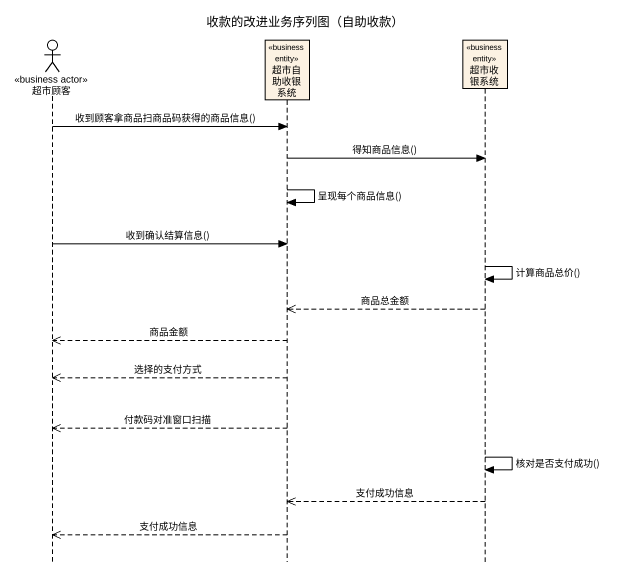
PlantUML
@startuml
title 收款的改进业务序列图（自助收款）
hide footbox
actor 超市顾客 <<business actor>>
participant 超市自助收银系统 <<business entity>>
participant 超市收银系统 <<business entity>>

超市顾客 -> 超市自助收银系统 : 收到顾客拿商品扫商品码获得的商品信息()
超市自助收银系统 -> 超市收银系统 : 得知商品信息()
超市自助收银系统 -> 超市自助收银系统 : 呈现每个商品信息()
超市顾客 -> 超市自助收银系统 : 收到确认结算信息()
超市收银系统 -> 超市收银系统 : 计算商品总价()
超市收银系统 -->> 超市自助收银系统 : 商品总金额
超市自助收银系统 -->> 超市顾客 : 商品金额
超市自助收银系统 -->> 超市顾客 : 选择的支付方式
超市自助收银系统 -->> 超市顾客 : 付款码对准窗口扫描
超市收银系统 -> 超市收银系统 : 核对是否支付成功()
超市收银系统 -->> 超市自助收银系统 : 支付成功信息
超市自助收银系统 -->> 超市顾客 : 支付成功信息
@enduml
